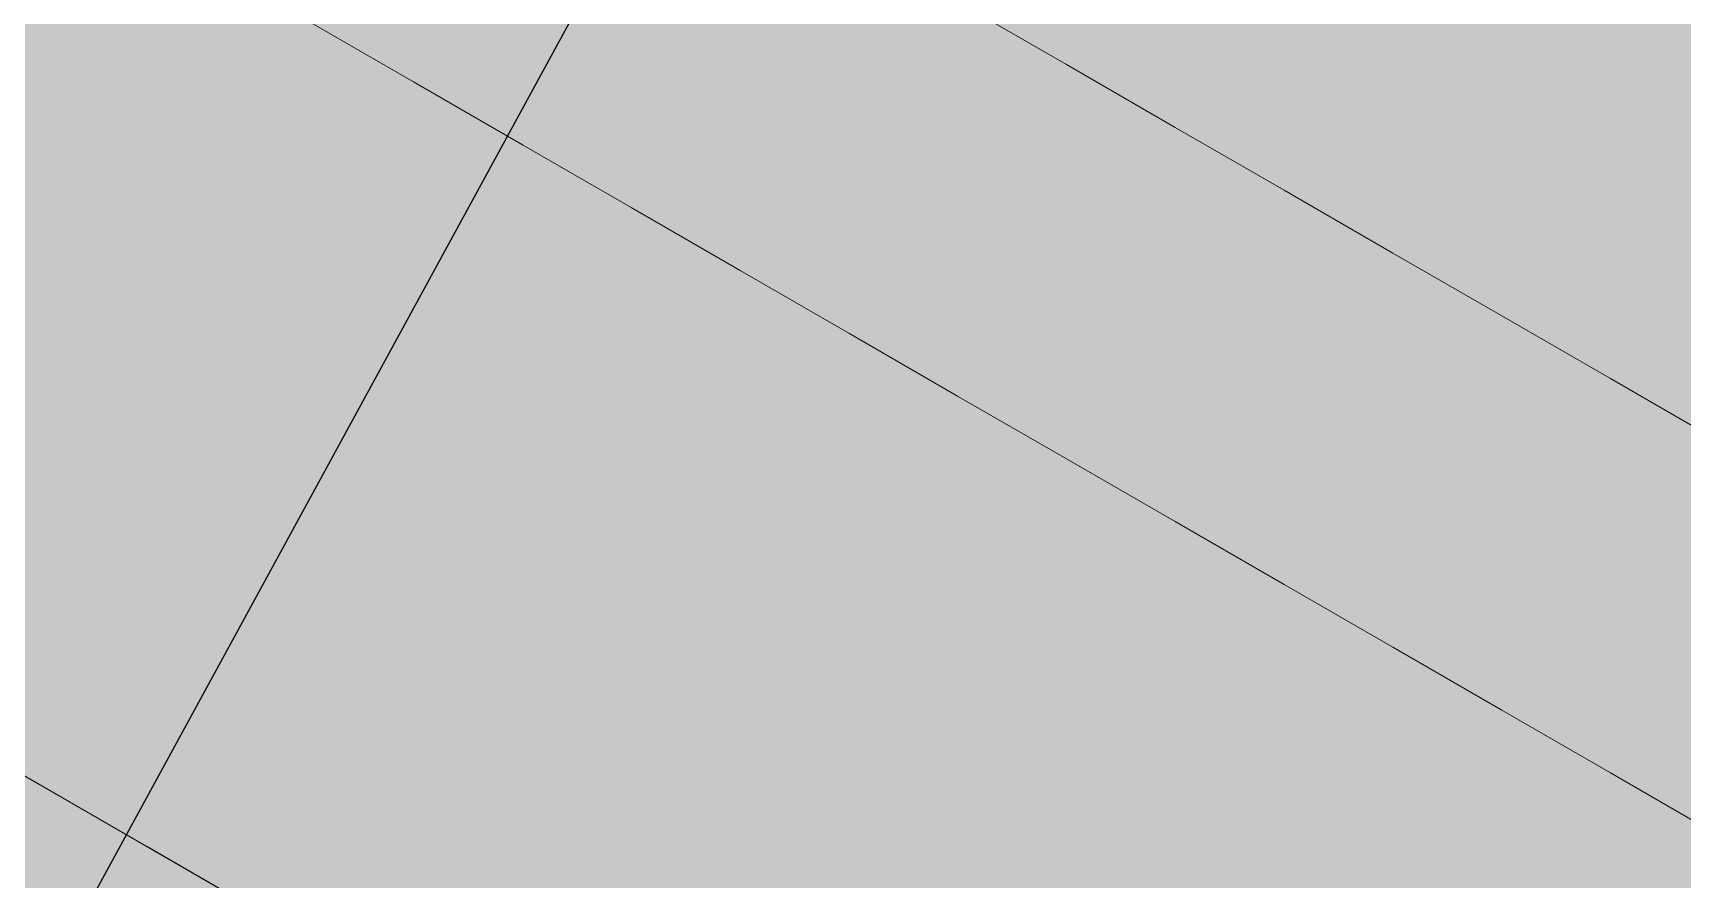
# Model space of a CAD drawing. Header units: metres. Extents: x 349021 to 349543, y 9281040 to 9281959.
# Drawn here: x 349202.7963 to 349202.9874, y 9281042.4735 to 9281042.5714 of the extents above; entities that cross this region are included whole.
import ezdxf

# ---------------------------------------------------------------- set-up
doc = ezdxf.new("R2010")
doc.units = ezdxf.units.M
doc.header["$LTSCALE"] = 0.25
doc.layers.add('ISO-3D', color=7, linetype='CONTINUOUS', lineweight=13)
doc.layers.add('ISO-3D-ARISTAS', color=250, linetype='CONTINUOUS', lineweight=13)
doc.layers.add('LLAMADAS-NUM', color=30, linetype='CONTINUOUS', lineweight=25, true_color=0xc05014)

msp = doc.modelspace()

# ---------------------------------------------------------------- linework, layer by layer
at = {"layer": 'ISO-3D', "true_color": 0x8e8d88}
for points in [[(349202.8782, 9281042.57819), (349202.8908, 9281042.57091), (349202.8782, 9281042.5896), (349202.8908, 9281042.58233)], [(349202.84041, 9281042.57718), (349202.85301, 9281042.56991), (349202.84041, 9281042.58859), (349202.85301, 9281042.58132)], [(349202.8656, 9281042.57405), (349202.8782, 9281042.56677), (349202.8656, 9281042.58546), (349202.8782, 9281042.57819)], [(349202.82781, 9281042.57304), (349202.84041, 9281042.56577), (349202.82781, 9281042.58445), (349202.84041, 9281042.57718)], [(349202.8908, 9281042.57091), (349202.90339, 9281042.56364), (349202.8908, 9281042.58233), (349202.90339, 9281042.57505)], [(349202.85301, 9281042.56991), (349202.8656, 9281042.56263), (349202.85301, 9281042.58132), (349202.8656, 9281042.57405)], [(349202.8782, 9281042.56677), (349202.8908, 9281042.5595), (349202.8782, 9281042.57819), (349202.8908, 9281042.57091)], [(349202.84041, 9281042.56577), (349202.85301, 9281042.55849), (349202.84041, 9281042.57718), (349202.85301, 9281042.56991)], [(349202.8656, 9281042.56263), (349202.8782, 9281042.55536), (349202.8656, 9281042.57405), (349202.8782, 9281042.56677)], [(349202.90339, 9281042.56364), (349202.91599, 9281042.55637), (349202.90339, 9281042.57505), (349202.91599, 9281042.56778)], [(349202.8908, 9281042.5595), (349202.90339, 9281042.55223), (349202.8908, 9281042.57091), (349202.90339, 9281042.56364)], [(349202.85301, 9281042.55849), (349202.8656, 9281042.55122), (349202.85301, 9281042.56991), (349202.8656, 9281042.56263)], [(349202.8782, 9281042.55536), (349202.8908, 9281042.54809), (349202.8782, 9281042.56677), (349202.8908, 9281042.5595)], [(349202.91599, 9281042.55637), (349202.92859, 9281042.54909), (349202.91599, 9281042.56778), (349202.92859, 9281042.56051)], [(349202.8656, 9281042.55122), (349202.8782, 9281042.54395), (349202.8656, 9281042.56263), (349202.8782, 9281042.55536)], [(349202.90339, 9281042.55223), (349202.91599, 9281042.54495), (349202.90339, 9281042.56364), (349202.91599, 9281042.55637)], [(349202.8908, 9281042.54809), (349202.90339, 9281042.54081), (349202.8908, 9281042.5595), (349202.90339, 9281042.55223)], [(349202.92859, 9281042.54909), (349202.94118, 9281042.54182), (349202.92859, 9281042.56051), (349202.94118, 9281042.55323)], [(349202.8782, 9281042.54395), (349202.8908, 9281042.53667), (349202.8782, 9281042.55536), (349202.8908, 9281042.54809)], [(349202.91599, 9281042.54495), (349202.92859, 9281042.53768), (349202.91599, 9281042.55637), (349202.92859, 9281042.54909)], [(349202.94118, 9281042.54182), (349202.95378, 9281042.53455), (349202.94118, 9281042.55323), (349202.95378, 9281042.54596)], [(349202.90339, 9281042.54081), (349202.91599, 9281042.53354), (349202.90339, 9281042.55223), (349202.91599, 9281042.54495)], [(349202.8908, 9281042.53667), (349202.90339, 9281042.5294), (349202.8908, 9281042.54809), (349202.90339, 9281042.54081)], [(349202.92859, 9281042.53768), (349202.94118, 9281042.53041), (349202.92859, 9281042.54909), (349202.94118, 9281042.54182)], [(349202.95378, 9281042.53455), (349202.96638, 9281042.52728), (349202.95378, 9281042.54596), (349202.96638, 9281042.53869)], [(349202.91599, 9281042.53354), (349202.92859, 9281042.52627), (349202.91599, 9281042.54495), (349202.92859, 9281042.53768)], [(349202.94118, 9281042.53041), (349202.95378, 9281042.52314), (349202.94118, 9281042.54182), (349202.95378, 9281042.53455)], [(349202.90339, 9281042.5294), (349202.91599, 9281042.52213), (349202.90339, 9281042.54081), (349202.91599, 9281042.53354)], [(349202.96638, 9281042.52728), (349202.97897, 9281042.52), (349202.96638, 9281042.53869), (349202.97897, 9281042.53142)], [(349202.92859, 9281042.52627), (349202.94118, 9281042.519), (349202.92859, 9281042.53768), (349202.94118, 9281042.53041)], [(349202.95378, 9281042.52314), (349202.96638, 9281042.51586), (349202.95378, 9281042.53455), (349202.96638, 9281042.52728)], [(349202.91599, 9281042.52213), (349202.92859, 9281042.51486), (349202.91599, 9281042.53354), (349202.92859, 9281042.52627)], [(349202.94118, 9281042.519), (349202.95378, 9281042.51172), (349202.94118, 9281042.53041), (349202.95378, 9281042.52314)], [(349202.97897, 9281042.52), (349202.99157, 9281042.51273), (349202.97897, 9281042.53142), (349202.99157, 9281042.52414)], [(349202.92859, 9281042.51486), (349202.94118, 9281042.50758), (349202.92859, 9281042.52627), (349202.94118, 9281042.519)], [(349202.96638, 9281042.51586), (349202.97897, 9281042.50859), (349202.96638, 9281042.52728), (349202.97897, 9281042.52)], [(349202.95378, 9281042.51172), (349202.96638, 9281042.50445), (349202.95378, 9281042.52314), (349202.96638, 9281042.51586)], [(349202.94118, 9281042.50758), (349202.95378, 9281042.50031), (349202.94118, 9281042.519), (349202.95378, 9281042.51172)], [(349202.97897, 9281042.50859), (349202.99157, 9281042.50132), (349202.97897, 9281042.52), (349202.99157, 9281042.51273)], [(349202.96638, 9281042.50445), (349202.97897, 9281042.49718), (349202.96638, 9281042.51586), (349202.97897, 9281042.50859)], [(349202.95378, 9281042.50031), (349202.96638, 9281042.49304), (349202.95378, 9281042.51172), (349202.96638, 9281042.50445)], [(349202.97897, 9281042.49718), (349202.99157, 9281042.48991), (349202.97897, 9281042.50859), (349202.99157, 9281042.50132)], [(349202.96638, 9281042.49304), (349202.97897, 9281042.48577), (349202.96638, 9281042.50445), (349202.97897, 9281042.49718)], [(349202.97897, 9281042.48577), (349202.99157, 9281042.47849), (349202.97897, 9281042.49718), (349202.99157, 9281042.48991)]]:
    msp.add_solid(points, dxfattribs=at)
at = {"layer": 'ISO-3D', "true_color": 0x9e9c96}
for points in [[(349202.79254, 9281042.58378), (349202.80514, 9281042.57651), (349202.78057, 9281042.57687), (349202.79317, 9281042.5696)], [(349202.8171, 9281042.58342), (349202.8297, 9281042.57614), (349202.80514, 9281042.57651), (349202.81773, 9281042.56923)], [(349202.84167, 9281042.58305), (349202.85427, 9281042.57578), (349202.8297, 9281042.57614), (349202.8423, 9281042.56887)], [(349202.86623, 9281042.58269), (349202.87883, 9281042.57542), (349202.85427, 9281042.57578), (349202.86686, 9281042.56851)], [(349202.8908, 9281042.58233), (349202.90339, 9281042.57505), (349202.87883, 9281042.57542), (349202.89143, 9281042.56814)], [(349202.79029, 9281042.58086), (349202.80319, 9281042.57342), (349202.77775, 9281042.57362), (349202.79065, 9281042.56618)], [(349202.81573, 9281042.58066), (349202.82863, 9281042.57321), (349202.80319, 9281042.57342), (349202.81609, 9281042.56597)], [(349202.84018, 9281042.58018), (349202.85278, 9281042.57291), (349202.82781, 9281042.57304), (349202.84041, 9281042.56577)], [(349202.84117, 9281042.58045), (349202.85406, 9281042.573), (349202.82863, 9281042.57321), (349202.84152, 9281042.56576)], [(349202.86515, 9281042.58005), (349202.87775, 9281042.57278), (349202.85278, 9281042.57291), (349202.86538, 9281042.56564)], [(349202.8666, 9281042.58024), (349202.8795, 9281042.5728), (349202.85406, 9281042.573), (349202.86696, 9281042.56556)], [(349202.89012, 9281042.57992), (349202.90272, 9281042.57265), (349202.87775, 9281042.57278), (349202.89035, 9281042.56551)], [(349202.89204, 9281042.58004), (349202.90494, 9281042.57259), (349202.8795, 9281042.5728), (349202.8924, 9281042.56535)], [(349202.91509, 9281042.57979), (349202.92769, 9281042.57252), (349202.90272, 9281042.57265), (349202.91531, 9281042.56538)], [(349202.91748, 9281042.57983), (349202.93038, 9281042.57238), (349202.90494, 9281042.57259), (349202.91784, 9281042.56514)], [(349202.94006, 9281042.57966), (349202.95265, 9281042.57239), (349202.92769, 9281042.57252), (349202.94028, 9281042.56525)], [(349202.94292, 9281042.57962), (349202.95582, 9281042.57218), (349202.93038, 9281042.57238), (349202.94327, 9281042.56494)], [(349202.96503, 9281042.57953), (349202.97762, 9281042.57226), (349202.95265, 9281042.57239), (349202.96525, 9281042.56512)], [(349202.96836, 9281042.57942), (349202.98125, 9281042.57197), (349202.95582, 9281042.57218), (349202.96871, 9281042.56473)], [(349202.98999, 9281042.5794), (349203.00259, 9281042.57213), (349202.97762, 9281042.57226), (349202.99022, 9281042.56499)], [(349202.99379, 9281042.57921), (349203.00669, 9281042.57176), (349202.98125, 9281042.57197), (349202.99415, 9281042.56452)], [(349202.80514, 9281042.57651), (349202.81773, 9281042.56923), (349202.79317, 9281042.5696), (349202.80577, 9281042.56232)], [(349202.8297, 9281042.57614), (349202.8423, 9281042.56887), (349202.81773, 9281042.56923), (349202.83033, 9281042.56196)], [(349202.85427, 9281042.57578), (349202.86686, 9281042.56851), (349202.8423, 9281042.56887), (349202.85489, 9281042.5616)], [(349202.87883, 9281042.57542), (349202.89143, 9281042.56814), (349202.86686, 9281042.56851), (349202.87946, 9281042.56123)], [(349202.90339, 9281042.57505), (349202.91599, 9281042.56778), (349202.89143, 9281042.56814), (349202.90402, 9281042.56087)], [(349202.80319, 9281042.57342), (349202.81609, 9281042.56597), (349202.79065, 9281042.56618), (349202.80355, 9281042.55873)], [(349202.82863, 9281042.57321), (349202.84152, 9281042.56576), (349202.81609, 9281042.56597), (349202.82898, 9281042.55852)], [(349202.85278, 9281042.57291), (349202.86538, 9281042.56564), (349202.84041, 9281042.56577), (349202.85301, 9281042.55849)], [(349202.85406, 9281042.573), (349202.86696, 9281042.56556), (349202.84152, 9281042.56576), (349202.85442, 9281042.55832)], [(349202.87775, 9281042.57278), (349202.89035, 9281042.56551), (349202.86538, 9281042.56564), (349202.87797, 9281042.55836)], [(349202.8795, 9281042.5728), (349202.8924, 9281042.56535), (349202.86696, 9281042.56556), (349202.87986, 9281042.55811)], [(349202.90272, 9281042.57265), (349202.91531, 9281042.56538), (349202.89035, 9281042.56551), (349202.90294, 9281042.55823)], [(349202.90494, 9281042.57259), (349202.91784, 9281042.56514), (349202.8924, 9281042.56535), (349202.9053, 9281042.5579)], [(349202.92769, 9281042.57252), (349202.94028, 9281042.56525), (349202.91531, 9281042.56538), (349202.92791, 9281042.5581)], [(349202.93038, 9281042.57238), (349202.94327, 9281042.56494), (349202.91784, 9281042.56514), (349202.93073, 9281042.5577)], [(349202.95265, 9281042.57239), (349202.96525, 9281042.56512), (349202.94028, 9281042.56525), (349202.95288, 9281042.55797)], [(349202.95582, 9281042.57218), (349202.96871, 9281042.56473), (349202.94327, 9281042.56494), (349202.95617, 9281042.55749)], [(349202.97762, 9281042.57226), (349202.99022, 9281042.56499), (349202.96525, 9281042.56512), (349202.97785, 9281042.55784)], [(349202.98125, 9281042.57197), (349202.99415, 9281042.56452), (349202.96871, 9281042.56473), (349202.98161, 9281042.55728)], [(349202.79317, 9281042.5696), (349202.80577, 9281042.56232), (349202.7812, 9281042.56269), (349202.7938, 9281042.55542)], [(349202.81773, 9281042.56923), (349202.83033, 9281042.56196), (349202.80577, 9281042.56232), (349202.81836, 9281042.55505)], [(349202.8423, 9281042.56887), (349202.85489, 9281042.5616), (349202.83033, 9281042.56196), (349202.84293, 9281042.55469)], [(349202.86686, 9281042.56851), (349202.87946, 9281042.56123), (349202.85489, 9281042.5616), (349202.86749, 9281042.55432)], [(349202.89143, 9281042.56814), (349202.90402, 9281042.56087), (349202.87946, 9281042.56123), (349202.89206, 9281042.55396)], [(349202.91599, 9281042.56778), (349202.92859, 9281042.56051), (349202.90402, 9281042.56087), (349202.91662, 9281042.5536)], [(349202.79065, 9281042.56618), (349202.80355, 9281042.55873), (349202.77811, 9281042.55894), (349202.79101, 9281042.55149)], [(349202.81609, 9281042.56597), (349202.82898, 9281042.55852), (349202.80355, 9281042.55873), (349202.81644, 9281042.55128)], [(349202.84152, 9281042.56576), (349202.85442, 9281042.55832), (349202.82898, 9281042.55852), (349202.84188, 9281042.55108)], [(349202.86538, 9281042.56564), (349202.87797, 9281042.55836), (349202.85301, 9281042.55849), (349202.8656, 9281042.55122)], [(349202.86696, 9281042.56556), (349202.87986, 9281042.55811), (349202.85442, 9281042.55832), (349202.86732, 9281042.55087)], [(349202.89035, 9281042.56551), (349202.90294, 9281042.55823), (349202.87797, 9281042.55836), (349202.89057, 9281042.55109)], [(349202.8924, 9281042.56535), (349202.9053, 9281042.5579), (349202.87986, 9281042.55811), (349202.89276, 9281042.55066)], [(349202.91531, 9281042.56538), (349202.92791, 9281042.5581), (349202.90294, 9281042.55823), (349202.91554, 9281042.55096)], [(349202.91784, 9281042.56514), (349202.93073, 9281042.5577), (349202.9053, 9281042.5579), (349202.91819, 9281042.55046)], [(349202.94028, 9281042.56525), (349202.95288, 9281042.55797), (349202.92791, 9281042.5581), (349202.94051, 9281042.55083)], [(349202.94327, 9281042.56494), (349202.95617, 9281042.55749), (349202.93073, 9281042.5577), (349202.94363, 9281042.55025)], [(349202.96525, 9281042.56512), (349202.97785, 9281042.55784), (349202.95288, 9281042.55797), (349202.96548, 9281042.5507)], [(349202.96871, 9281042.56473), (349202.98161, 9281042.55728), (349202.95617, 9281042.55749), (349202.96907, 9281042.55004)], [(349202.99022, 9281042.56499), (349203.00282, 9281042.55771), (349202.97785, 9281042.55784), (349202.99044, 9281042.55057)], [(349202.99415, 9281042.56452), (349203.00705, 9281042.55708), (349202.98161, 9281042.55728), (349202.99451, 9281042.54984)], [(349202.80577, 9281042.56232), (349202.81836, 9281042.55505), (349202.7938, 9281042.55542), (349202.8064, 9281042.54814)], [(349202.83033, 9281042.56196), (349202.84293, 9281042.55469), (349202.81836, 9281042.55505), (349202.83096, 9281042.54778)], [(349202.85489, 9281042.5616), (349202.86749, 9281042.55432), (349202.84293, 9281042.55469), (349202.85552, 9281042.54742)], [(349202.87946, 9281042.56123), (349202.89206, 9281042.55396), (349202.86749, 9281042.55432), (349202.88009, 9281042.54705)], [(349202.90402, 9281042.56087), (349202.91662, 9281042.5536), (349202.89206, 9281042.55396), (349202.90465, 9281042.54669)], [(349202.80355, 9281042.55873), (349202.81644, 9281042.55128), (349202.79101, 9281042.55149), (349202.8039, 9281042.54404)], [(349202.92859, 9281042.56051), (349202.94118, 9281042.55323), (349202.91662, 9281042.5536), (349202.92922, 9281042.54633)], [(349202.82898, 9281042.55852), (349202.84188, 9281042.55108), (349202.81644, 9281042.55128), (349202.82934, 9281042.54384)], [(349202.85442, 9281042.55832), (349202.86732, 9281042.55087), (349202.84188, 9281042.55108), (349202.85478, 9281042.54363)], [(349202.87797, 9281042.55836), (349202.89057, 9281042.55109), (349202.8656, 9281042.55122), (349202.8782, 9281042.54395)], [(349202.87986, 9281042.55811), (349202.89276, 9281042.55066), (349202.86732, 9281042.55087), (349202.88022, 9281042.54342)], [(349202.90294, 9281042.55823), (349202.91554, 9281042.55096), (349202.89057, 9281042.55109), (349202.90317, 9281042.54382)], [(349202.9053, 9281042.5579), (349202.91819, 9281042.55046), (349202.89276, 9281042.55066), (349202.90565, 9281042.54322)], [(349202.92791, 9281042.5581), (349202.94051, 9281042.55083), (349202.91554, 9281042.55096), (349202.92814, 9281042.54369)], [(349202.93073, 9281042.5577), (349202.94363, 9281042.55025), (349202.91819, 9281042.55046), (349202.93109, 9281042.54301)], [(349202.95288, 9281042.55797), (349202.96548, 9281042.5507), (349202.94051, 9281042.55083), (349202.9531, 9281042.54356)], [(349202.95617, 9281042.55749), (349202.96907, 9281042.55004), (349202.94363, 9281042.55025), (349202.95653, 9281042.5428)], [(349202.97785, 9281042.55784), (349202.99044, 9281042.55057), (349202.96548, 9281042.5507), (349202.97807, 9281042.54343)], [(349202.98161, 9281042.55728), (349202.99451, 9281042.54984), (349202.96907, 9281042.55004), (349202.98197, 9281042.5426)], [(349202.7938, 9281042.55542), (349202.8064, 9281042.54814), (349202.78183, 9281042.54851), (349202.79443, 9281042.54123)], [(349202.81836, 9281042.55505), (349202.83096, 9281042.54778), (349202.8064, 9281042.54814), (349202.81899, 9281042.54087)], [(349202.84293, 9281042.55469), (349202.85552, 9281042.54742), (349202.83096, 9281042.54778), (349202.84356, 9281042.54051)], [(349202.86749, 9281042.55432), (349202.88009, 9281042.54705), (349202.85552, 9281042.54742), (349202.86812, 9281042.54014)], [(349202.89206, 9281042.55396), (349202.90465, 9281042.54669), (349202.88009, 9281042.54705), (349202.89269, 9281042.53978)], [(349202.91662, 9281042.5536), (349202.92922, 9281042.54633), (349202.90465, 9281042.54669), (349202.91725, 9281042.53942)], [(349202.94118, 9281042.55323), (349202.95378, 9281042.54596), (349202.92922, 9281042.54633), (349202.94181, 9281042.53905)], [(349202.79101, 9281042.55149), (349202.8039, 9281042.54404), (349202.77847, 9281042.54425), (349202.79136, 9281042.5368)], [(349202.81644, 9281042.55128), (349202.82934, 9281042.54384), (349202.8039, 9281042.54404), (349202.8168, 9281042.5366)], [(349202.84188, 9281042.55108), (349202.85478, 9281042.54363), (349202.82934, 9281042.54384), (349202.84224, 9281042.53639)], [(349202.89057, 9281042.55109), (349202.90317, 9281042.54382), (349202.8782, 9281042.54395), (349202.8908, 9281042.53667)], [(349202.86732, 9281042.55087), (349202.88022, 9281042.54342), (349202.85478, 9281042.54363), (349202.86768, 9281042.53618)], [(349202.89276, 9281042.55066), (349202.90565, 9281042.54322), (349202.88022, 9281042.54342), (349202.89311, 9281042.53598)], [(349202.91554, 9281042.55096), (349202.92814, 9281042.54369), (349202.90317, 9281042.54382), (349202.91576, 9281042.53655)], [(349202.91819, 9281042.55046), (349202.93109, 9281042.54301), (349202.90565, 9281042.54322), (349202.91855, 9281042.53577)], [(349202.94051, 9281042.55083), (349202.9531, 9281042.54356), (349202.92814, 9281042.54369), (349202.94073, 9281042.53642)], [(349202.94363, 9281042.55025), (349202.95653, 9281042.5428), (349202.93109, 9281042.54301), (349202.94399, 9281042.53556)], [(349202.96548, 9281042.5507), (349202.97807, 9281042.54343), (349202.9531, 9281042.54356), (349202.9657, 9281042.53629)], [(349202.96907, 9281042.55004), (349202.98197, 9281042.5426), (349202.95653, 9281042.5428), (349202.96943, 9281042.53536)], [(349202.99044, 9281042.55057), (349203.00304, 9281042.5433), (349202.97807, 9281042.54343), (349202.99067, 9281042.53616)], [(349202.99451, 9281042.54984), (349203.00741, 9281042.54239), (349202.98197, 9281042.5426), (349202.99487, 9281042.53515)], [(349202.8064, 9281042.54814), (349202.81899, 9281042.54087), (349202.79443, 9281042.54123), (349202.80703, 9281042.53396)], [(349202.83096, 9281042.54778), (349202.84356, 9281042.54051), (349202.81899, 9281042.54087), (349202.83159, 9281042.5336)], [(349202.85552, 9281042.54742), (349202.86812, 9281042.54014), (349202.84356, 9281042.54051), (349202.85615, 9281042.53323)], [(349202.88009, 9281042.54705), (349202.89269, 9281042.53978), (349202.86812, 9281042.54014), (349202.88072, 9281042.53287)], [(349202.90465, 9281042.54669), (349202.91725, 9281042.53942), (349202.89269, 9281042.53978), (349202.90528, 9281042.53251)], [(349202.92922, 9281042.54633), (349202.94181, 9281042.53905), (349202.91725, 9281042.53942), (349202.92985, 9281042.53214)], [(349202.95378, 9281042.54596), (349202.96638, 9281042.53869), (349202.94181, 9281042.53905), (349202.95441, 9281042.53178)], [(349202.8039, 9281042.54404), (349202.8168, 9281042.5366), (349202.79136, 9281042.5368), (349202.80426, 9281042.52936)], [(349202.82934, 9281042.54384), (349202.84224, 9281042.53639), (349202.8168, 9281042.5366), (349202.8297, 9281042.52915)], [(349202.85478, 9281042.54363), (349202.86768, 9281042.53618), (349202.84224, 9281042.53639), (349202.85514, 9281042.52894)], [(349202.88022, 9281042.54342), (349202.89311, 9281042.53598), (349202.86768, 9281042.53618), (349202.88057, 9281042.52874)], [(349202.90317, 9281042.54382), (349202.91576, 9281042.53655), (349202.8908, 9281042.53667), (349202.90339, 9281042.5294)], [(349202.92814, 9281042.54369), (349202.94073, 9281042.53642), (349202.91576, 9281042.53655), (349202.92836, 9281042.52927)], [(349202.9531, 9281042.54356), (349202.9657, 9281042.53629), (349202.94073, 9281042.53642), (349202.95333, 9281042.52914)], [(349202.97807, 9281042.54343), (349202.99067, 9281042.53616), (349202.9657, 9281042.53629), (349202.9783, 9281042.52901)], [(349202.90565, 9281042.54322), (349202.91855, 9281042.53577), (349202.89311, 9281042.53598), (349202.90601, 9281042.52853)], [(349202.93109, 9281042.54301), (349202.94399, 9281042.53556), (349202.91855, 9281042.53577), (349202.93145, 9281042.52832)], [(349202.95653, 9281042.5428), (349202.96943, 9281042.53536), (349202.94399, 9281042.53556), (349202.95689, 9281042.52812)], [(349202.98197, 9281042.5426), (349202.99487, 9281042.53515), (349202.96943, 9281042.53536), (349202.98233, 9281042.52791)], [(349202.79443, 9281042.54123), (349202.80703, 9281042.53396), (349202.78246, 9281042.53432), (349202.79506, 9281042.52705)], [(349202.81899, 9281042.54087), (349202.83159, 9281042.5336), (349202.80703, 9281042.53396), (349202.81962, 9281042.52669)], [(349202.84356, 9281042.54051), (349202.85615, 9281042.53323), (349202.83159, 9281042.5336), (349202.84419, 9281042.52632)], [(349202.86812, 9281042.54014), (349202.88072, 9281042.53287), (349202.85615, 9281042.53323), (349202.86875, 9281042.52596)], [(349202.89269, 9281042.53978), (349202.90528, 9281042.53251), (349202.88072, 9281042.53287), (349202.89331, 9281042.5256)], [(349202.91725, 9281042.53942), (349202.92985, 9281042.53214), (349202.90528, 9281042.53251), (349202.91788, 9281042.52523)], [(349202.94181, 9281042.53905), (349202.95441, 9281042.53178), (349202.92985, 9281042.53214), (349202.94244, 9281042.52487)], [(349202.96638, 9281042.53869), (349202.97897, 9281042.53142), (349202.95441, 9281042.53178), (349202.96701, 9281042.52451)], [(349202.79136, 9281042.5368), (349202.80426, 9281042.52936), (349202.77882, 9281042.52956), (349202.79172, 9281042.52212)], [(349202.8168, 9281042.5366), (349202.8297, 9281042.52915), (349202.80426, 9281042.52936), (349202.81716, 9281042.52191)], [(349202.84224, 9281042.53639), (349202.85514, 9281042.52894), (349202.8297, 9281042.52915), (349202.8426, 9281042.5217)], [(349202.86768, 9281042.53618), (349202.88057, 9281042.52874), (349202.85514, 9281042.52894), (349202.86803, 9281042.5215)], [(349202.89311, 9281042.53598), (349202.90601, 9281042.52853), (349202.88057, 9281042.52874), (349202.89347, 9281042.52129)], [(349202.91576, 9281042.53655), (349202.92836, 9281042.52927), (349202.90339, 9281042.5294), (349202.91599, 9281042.52213)], [(349202.94073, 9281042.53642), (349202.95333, 9281042.52914), (349202.92836, 9281042.52927), (349202.94096, 9281042.522)], [(349202.9657, 9281042.53629), (349202.9783, 9281042.52901), (349202.95333, 9281042.52914), (349202.96593, 9281042.52187)], [(349202.99067, 9281042.53616), (349203.00327, 9281042.52888), (349202.9783, 9281042.52901), (349202.99089, 9281042.52174)], [(349202.80703, 9281042.53396), (349202.81962, 9281042.52669), (349202.79506, 9281042.52705), (349202.80766, 9281042.51978)], [(349202.91855, 9281042.53577), (349202.93145, 9281042.52832), (349202.90601, 9281042.52853), (349202.91891, 9281042.52108)], [(349202.94399, 9281042.53556), (349202.95689, 9281042.52812), (349202.93145, 9281042.52832), (349202.94435, 9281042.52088)], [(349202.96943, 9281042.53536), (349202.98233, 9281042.52791), (349202.95689, 9281042.52812), (349202.96979, 9281042.52067)], [(349202.99487, 9281042.53515), (349203.00776, 9281042.5277), (349202.98233, 9281042.52791), (349202.99522, 9281042.52046)], [(349202.83159, 9281042.5336), (349202.84419, 9281042.52632), (349202.81962, 9281042.52669), (349202.83222, 9281042.51942)], [(349202.85615, 9281042.53323), (349202.86875, 9281042.52596), (349202.84419, 9281042.52632), (349202.85678, 9281042.51905)], [(349202.88072, 9281042.53287), (349202.89331, 9281042.5256), (349202.86875, 9281042.52596), (349202.88135, 9281042.51869)], [(349202.90528, 9281042.53251), (349202.91788, 9281042.52523), (349202.89331, 9281042.5256), (349202.90591, 9281042.51832)], [(349202.92985, 9281042.53214), (349202.94244, 9281042.52487), (349202.91788, 9281042.52523), (349202.93048, 9281042.51796)], [(349202.95441, 9281042.53178), (349202.96701, 9281042.52451), (349202.94244, 9281042.52487), (349202.95504, 9281042.5176)], [(349202.97897, 9281042.53142), (349202.99157, 9281042.52414), (349202.96701, 9281042.52451), (349202.9796, 9281042.51723)], [(349202.80426, 9281042.52936), (349202.81716, 9281042.52191), (349202.79172, 9281042.52212), (349202.80462, 9281042.51467)], [(349202.8297, 9281042.52915), (349202.8426, 9281042.5217), (349202.81716, 9281042.52191), (349202.83006, 9281042.51446)], [(349202.85514, 9281042.52894), (349202.86803, 9281042.5215), (349202.8426, 9281042.5217), (349202.85549, 9281042.51426)], [(349202.88057, 9281042.52874), (349202.89347, 9281042.52129), (349202.86803, 9281042.5215), (349202.88093, 9281042.51405)], [(349202.90601, 9281042.52853), (349202.91891, 9281042.52108), (349202.89347, 9281042.52129), (349202.90637, 9281042.51384)], [(349202.92836, 9281042.52927), (349202.94096, 9281042.522), (349202.91599, 9281042.52213), (349202.92859, 9281042.51486)], [(349202.93145, 9281042.52832), (349202.94435, 9281042.52088), (349202.91891, 9281042.52108), (349202.93181, 9281042.51364)], [(349202.95333, 9281042.52914), (349202.96593, 9281042.52187), (349202.94096, 9281042.522), (349202.95355, 9281042.51473)], [(349202.9783, 9281042.52901), (349202.99089, 9281042.52174), (349202.96593, 9281042.52187), (349202.97852, 9281042.5146)], [(349202.79506, 9281042.52705), (349202.80766, 9281042.51978), (349202.78309, 9281042.52014), (349202.79569, 9281042.51287)], [(349202.81962, 9281042.52669), (349202.83222, 9281042.51942), (349202.80766, 9281042.51978), (349202.82025, 9281042.51251)], [(349202.84419, 9281042.52632), (349202.85678, 9281042.51905), (349202.83222, 9281042.51942), (349202.84482, 9281042.51214)], [(349202.95689, 9281042.52812), (349202.96979, 9281042.52067), (349202.94435, 9281042.52088), (349202.95725, 9281042.51343)], [(349202.98233, 9281042.52791), (349202.99522, 9281042.52046), (349202.96979, 9281042.52067), (349202.98268, 9281042.51322)], [(349202.86875, 9281042.52596), (349202.88135, 9281042.51869), (349202.85678, 9281042.51905), (349202.86938, 9281042.51178)], [(349202.89331, 9281042.5256), (349202.90591, 9281042.51832), (349202.88135, 9281042.51869), (349202.89394, 9281042.51142)], [(349202.91788, 9281042.52523), (349202.93048, 9281042.51796), (349202.90591, 9281042.51832), (349202.91851, 9281042.51105)], [(349202.94244, 9281042.52487), (349202.95504, 9281042.5176), (349202.93048, 9281042.51796), (349202.94307, 9281042.51069)], [(349202.96701, 9281042.52451), (349202.9796, 9281042.51723), (349202.95504, 9281042.5176), (349202.96764, 9281042.51032)], [(349202.99157, 9281042.52414), (349203.00417, 9281042.51687), (349202.9796, 9281042.51723), (349202.9922, 9281042.50996)], [(349202.79172, 9281042.52212), (349202.80462, 9281042.51467), (349202.77918, 9281042.51488), (349202.79208, 9281042.50743)], [(349202.81716, 9281042.52191), (349202.83006, 9281042.51446), (349202.80462, 9281042.51467), (349202.81752, 9281042.50722)], [(349202.8426, 9281042.5217), (349202.85549, 9281042.51426), (349202.83006, 9281042.51446), (349202.84295, 9281042.50702)], [(349202.86803, 9281042.5215), (349202.88093, 9281042.51405), (349202.85549, 9281042.51426), (349202.86839, 9281042.50681)], [(349202.89347, 9281042.52129), (349202.90637, 9281042.51384), (349202.88093, 9281042.51405), (349202.89383, 9281042.5066)], [(349202.91891, 9281042.52108), (349202.93181, 9281042.51364), (349202.90637, 9281042.51384), (349202.91927, 9281042.5064)], [(349202.94096, 9281042.522), (349202.95355, 9281042.51473), (349202.92859, 9281042.51486), (349202.94118, 9281042.50758)], [(349202.94435, 9281042.52088), (349202.95725, 9281042.51343), (349202.93181, 9281042.51364), (349202.94471, 9281042.50619)], [(349202.96593, 9281042.52187), (349202.97852, 9281042.5146), (349202.95355, 9281042.51473), (349202.96615, 9281042.50745)], [(349202.96979, 9281042.52067), (349202.98268, 9281042.51322), (349202.95725, 9281042.51343), (349202.97014, 9281042.50598)], [(349202.99089, 9281042.52174), (349203.00349, 9281042.51447), (349202.97852, 9281042.5146), (349202.99112, 9281042.50732)], [(349202.80766, 9281042.51978), (349202.82025, 9281042.51251), (349202.79569, 9281042.51287), (349202.80829, 9281042.5056)], [(349202.83222, 9281042.51942), (349202.84482, 9281042.51214), (349202.82025, 9281042.51251), (349202.83285, 9281042.50523)], [(349202.85678, 9281042.51905), (349202.86938, 9281042.51178), (349202.84482, 9281042.51214), (349202.85741, 9281042.50487)], [(349202.88135, 9281042.51869), (349202.89394, 9281042.51142), (349202.86938, 9281042.51178), (349202.88198, 9281042.50451)], [(349202.99522, 9281042.52046), (349203.00812, 9281042.51302), (349202.98268, 9281042.51322), (349202.99558, 9281042.50578)], [(349202.90591, 9281042.51832), (349202.91851, 9281042.51105), (349202.89394, 9281042.51142), (349202.90654, 9281042.50414)], [(349202.93048, 9281042.51796), (349202.94307, 9281042.51069), (349202.91851, 9281042.51105), (349202.93111, 9281042.50378)], [(349202.95504, 9281042.5176), (349202.96764, 9281042.51032), (349202.94307, 9281042.51069), (349202.95567, 9281042.50342)], [(349202.9796, 9281042.51723), (349202.9922, 9281042.50996), (349202.96764, 9281042.51032), (349202.98023, 9281042.50305)], [(349202.79569, 9281042.51287), (349202.80829, 9281042.5056), (349202.78372, 9281042.50596), (349202.79632, 9281042.49869)], [(349202.80462, 9281042.51467), (349202.81752, 9281042.50722), (349202.79208, 9281042.50743), (349202.80498, 9281042.49998)], [(349202.83006, 9281042.51446), (349202.84295, 9281042.50702), (349202.81752, 9281042.50722), (349202.83041, 9281042.49978)], [(349202.85549, 9281042.51426), (349202.86839, 9281042.50681), (349202.84295, 9281042.50702), (349202.85585, 9281042.49957)], [(349202.88093, 9281042.51405), (349202.89383, 9281042.5066), (349202.86839, 9281042.50681), (349202.88129, 9281042.49936)], [(349202.90637, 9281042.51384), (349202.91927, 9281042.5064), (349202.89383, 9281042.5066), (349202.90673, 9281042.49916)], [(349202.93181, 9281042.51364), (349202.94471, 9281042.50619), (349202.91927, 9281042.5064), (349202.93217, 9281042.49895)], [(349202.95355, 9281042.51473), (349202.96615, 9281042.50745), (349202.94118, 9281042.50758), (349202.95378, 9281042.50031)], [(349202.95725, 9281042.51343), (349202.97014, 9281042.50598), (349202.94471, 9281042.50619), (349202.9576, 9281042.49874)], [(349202.97852, 9281042.5146), (349202.99112, 9281042.50732), (349202.96615, 9281042.50745), (349202.97875, 9281042.50018)], [(349202.98268, 9281042.51322), (349202.99558, 9281042.50578), (349202.97014, 9281042.50598), (349202.98304, 9281042.49854)], [(349202.82025, 9281042.51251), (349202.83285, 9281042.50523), (349202.80829, 9281042.5056), (349202.82088, 9281042.49832)], [(349202.84482, 9281042.51214), (349202.85741, 9281042.50487), (349202.83285, 9281042.50523), (349202.84545, 9281042.49796)], [(349202.86938, 9281042.51178), (349202.88198, 9281042.50451), (349202.85741, 9281042.50487), (349202.87001, 9281042.4976)], [(349202.89394, 9281042.51142), (349202.90654, 9281042.50414), (349202.88198, 9281042.50451), (349202.89457, 9281042.49723)], [(349202.91851, 9281042.51105), (349202.93111, 9281042.50378), (349202.90654, 9281042.50414), (349202.91914, 9281042.49687)], [(349202.94307, 9281042.51069), (349202.95567, 9281042.50342), (349202.93111, 9281042.50378), (349202.9437, 9281042.49651)], [(349202.96764, 9281042.51032), (349202.98023, 9281042.50305), (349202.95567, 9281042.50342), (349202.96827, 9281042.49614)], [(349202.9922, 9281042.50996), (349203.0048, 9281042.50269), (349202.98023, 9281042.50305), (349202.99283, 9281042.49578)], [(349202.79208, 9281042.50743), (349202.80498, 9281042.49998), (349202.77954, 9281042.50019), (349202.79244, 9281042.49274)], [(349202.81752, 9281042.50722), (349202.83041, 9281042.49978), (349202.80498, 9281042.49998), (349202.81787, 9281042.49254)], [(349202.96615, 9281042.50745), (349202.97875, 9281042.50018), (349202.95378, 9281042.50031), (349202.96638, 9281042.49304)], [(349202.99112, 9281042.50732), (349203.00372, 9281042.50005), (349202.97875, 9281042.50018), (349202.99134, 9281042.49291)], [(349202.80829, 9281042.5056), (349202.82088, 9281042.49832), (349202.79632, 9281042.49869), (349202.80892, 9281042.49142)], [(349202.83285, 9281042.50523), (349202.84545, 9281042.49796), (349202.82088, 9281042.49832), (349202.83348, 9281042.49105)], [(349202.84295, 9281042.50702), (349202.85585, 9281042.49957), (349202.83041, 9281042.49978), (349202.84331, 9281042.49233)], [(349202.86839, 9281042.50681), (349202.88129, 9281042.49936), (349202.85585, 9281042.49957), (349202.86875, 9281042.49212)], [(349202.89383, 9281042.5066), (349202.90673, 9281042.49916), (349202.88129, 9281042.49936), (349202.89419, 9281042.49192)], [(349202.91927, 9281042.5064), (349202.93217, 9281042.49895), (349202.90673, 9281042.49916), (349202.91963, 9281042.49171)], [(349202.94471, 9281042.50619), (349202.9576, 9281042.49874), (349202.93217, 9281042.49895), (349202.94506, 9281042.4915)], [(349202.97014, 9281042.50598), (349202.98304, 9281042.49854), (349202.9576, 9281042.49874), (349202.9705, 9281042.4913)], [(349202.99558, 9281042.50578), (349203.00848, 9281042.49833), (349202.98304, 9281042.49854), (349202.99594, 9281042.49109)], [(349202.85741, 9281042.50487), (349202.87001, 9281042.4976), (349202.84545, 9281042.49796), (349202.85804, 9281042.49069)], [(349202.88198, 9281042.50451), (349202.89457, 9281042.49723), (349202.87001, 9281042.4976), (349202.88261, 9281042.49033)], [(349202.90654, 9281042.50414), (349202.91914, 9281042.49687), (349202.89457, 9281042.49723), (349202.90717, 9281042.48996)], [(349202.93111, 9281042.50378), (349202.9437, 9281042.49651), (349202.91914, 9281042.49687), (349202.93173, 9281042.4896)], [(349202.95567, 9281042.50342), (349202.96827, 9281042.49614), (349202.9437, 9281042.49651), (349202.9563, 9281042.48923)], [(349202.98023, 9281042.50305), (349202.99283, 9281042.49578), (349202.96827, 9281042.49614), (349202.98086, 9281042.48887)], [(349202.80498, 9281042.49998), (349202.81787, 9281042.49254), (349202.79244, 9281042.49274), (349202.80533, 9281042.4853)], [(349202.83041, 9281042.49978), (349202.84331, 9281042.49233), (349202.81787, 9281042.49254), (349202.83077, 9281042.48509)], [(349202.85585, 9281042.49957), (349202.86875, 9281042.49212), (349202.84331, 9281042.49233), (349202.85621, 9281042.48488)], [(349202.97875, 9281042.50018), (349202.99134, 9281042.49291), (349202.96638, 9281042.49304), (349202.97897, 9281042.48577)], [(349202.79632, 9281042.49869), (349202.80892, 9281042.49142), (349202.78435, 9281042.49178), (349202.79695, 9281042.48451)], [(349202.82088, 9281042.49832), (349202.83348, 9281042.49105), (349202.80892, 9281042.49142), (349202.82151, 9281042.48414)], [(349202.84545, 9281042.49796), (349202.85804, 9281042.49069), (349202.83348, 9281042.49105), (349202.84608, 9281042.48378)], [(349202.87001, 9281042.4976), (349202.88261, 9281042.49033), (349202.85804, 9281042.49069), (349202.87064, 9281042.48342)], [(349202.88129, 9281042.49936), (349202.89419, 9281042.49192), (349202.86875, 9281042.49212), (349202.88165, 9281042.48468)], [(349202.90673, 9281042.49916), (349202.91963, 9281042.49171), (349202.89419, 9281042.49192), (349202.90709, 9281042.48447)], [(349202.93217, 9281042.49895), (349202.94506, 9281042.4915), (349202.91963, 9281042.49171), (349202.93252, 9281042.48426)], [(349202.9576, 9281042.49874), (349202.9705, 9281042.4913), (349202.94506, 9281042.4915), (349202.95796, 9281042.48406)], [(349202.98304, 9281042.49854), (349202.99594, 9281042.49109), (349202.9705, 9281042.4913), (349202.9834, 9281042.48385)], [(349202.89457, 9281042.49723), (349202.90717, 9281042.48996), (349202.88261, 9281042.49033), (349202.8952, 9281042.48305)], [(349202.91914, 9281042.49687), (349202.93173, 9281042.4896), (349202.90717, 9281042.48996), (349202.91977, 9281042.48269)], [(349202.9437, 9281042.49651), (349202.9563, 9281042.48923), (349202.93173, 9281042.4896), (349202.94433, 9281042.48232)], [(349202.96827, 9281042.49614), (349202.98086, 9281042.48887), (349202.9563, 9281042.48923), (349202.9689, 9281042.48196)], [(349202.99283, 9281042.49578), (349203.00543, 9281042.48851), (349202.98086, 9281042.48887), (349202.99346, 9281042.4816)], [(349202.79244, 9281042.49274), (349202.80533, 9281042.4853), (349202.7799, 9281042.4855), (349202.79279, 9281042.47806)], [(349202.81787, 9281042.49254), (349202.83077, 9281042.48509), (349202.80533, 9281042.4853), (349202.81823, 9281042.47785)], [(349202.84331, 9281042.49233), (349202.85621, 9281042.48488), (349202.83077, 9281042.48509), (349202.84367, 9281042.47764)], [(349202.86875, 9281042.49212), (349202.88165, 9281042.48468), (349202.85621, 9281042.48488), (349202.86911, 9281042.47744)], [(349202.89419, 9281042.49192), (349202.90709, 9281042.48447), (349202.88165, 9281042.48468), (349202.89455, 9281042.47723)], [(349202.99134, 9281042.49291), (349203.00394, 9281042.48564), (349202.97897, 9281042.48577), (349202.99157, 9281042.47849)], [(349202.80892, 9281042.49142), (349202.82151, 9281042.48414), (349202.79695, 9281042.48451), (349202.80955, 9281042.47723)], [(349202.83348, 9281042.49105), (349202.84608, 9281042.48378), (349202.82151, 9281042.48414), (349202.83411, 9281042.47687)], [(349202.85804, 9281042.49069), (349202.87064, 9281042.48342), (349202.84608, 9281042.48378), (349202.85867, 9281042.47651)], [(349202.88261, 9281042.49033), (349202.8952, 9281042.48305), (349202.87064, 9281042.48342), (349202.88324, 9281042.47614)], [(349202.90717, 9281042.48996), (349202.91977, 9281042.48269), (349202.8952, 9281042.48305), (349202.9078, 9281042.47578)], [(349202.91963, 9281042.49171), (349202.93252, 9281042.48426), (349202.90709, 9281042.48447), (349202.91998, 9281042.47702)], [(349202.94506, 9281042.4915), (349202.95796, 9281042.48406), (349202.93252, 9281042.48426), (349202.94542, 9281042.47682)], [(349202.9705, 9281042.4913), (349202.9834, 9281042.48385), (349202.95796, 9281042.48406), (349202.97086, 9281042.47661)], [(349202.99594, 9281042.49109), (349203.00884, 9281042.48364), (349202.9834, 9281042.48385), (349202.9963, 9281042.4764)], [(349202.93173, 9281042.4896), (349202.94433, 9281042.48232), (349202.91977, 9281042.48269), (349202.93236, 9281042.47542)], [(349202.9563, 9281042.48923), (349202.9689, 9281042.48196), (349202.94433, 9281042.48232), (349202.95693, 9281042.47505)], [(349202.98086, 9281042.48887), (349202.99346, 9281042.4816), (349202.9689, 9281042.48196), (349202.98149, 9281042.47469)], [(349202.80533, 9281042.4853), (349202.81823, 9281042.47785), (349202.79279, 9281042.47806), (349202.80569, 9281042.47061)], [(349202.83077, 9281042.48509), (349202.84367, 9281042.47764), (349202.81823, 9281042.47785), (349202.83113, 9281042.4704)], [(349202.85621, 9281042.48488), (349202.86911, 9281042.47744), (349202.84367, 9281042.47764), (349202.85657, 9281042.4702)], [(349202.88165, 9281042.48468), (349202.89455, 9281042.47723), (349202.86911, 9281042.47744), (349202.88201, 9281042.46999)], [(349202.90709, 9281042.48447), (349202.91998, 9281042.47702), (349202.89455, 9281042.47723), (349202.90744, 9281042.46978)], [(349202.93252, 9281042.48426), (349202.94542, 9281042.47682), (349202.91998, 9281042.47702), (349202.93288, 9281042.46958)], [(349202.82151, 9281042.48414), (349202.83411, 9281042.47687), (349202.80955, 9281042.47723), (349202.82214, 9281042.46996)], [(349202.84608, 9281042.48378), (349202.85867, 9281042.47651), (349202.83411, 9281042.47687), (349202.84671, 9281042.4696)], [(349202.87064, 9281042.48342), (349202.88324, 9281042.47614), (349202.85867, 9281042.47651), (349202.87127, 9281042.46923)], [(349202.8952, 9281042.48305), (349202.9078, 9281042.47578), (349202.88324, 9281042.47614), (349202.89583, 9281042.46887)], [(349202.91977, 9281042.48269), (349202.93236, 9281042.47542), (349202.9078, 9281042.47578), (349202.9204, 9281042.46851)], [(349202.94433, 9281042.48232), (349202.95693, 9281042.47505), (349202.93236, 9281042.47542), (349202.94496, 9281042.46814)], [(349202.95796, 9281042.48406), (349202.97086, 9281042.47661), (349202.94542, 9281042.47682), (349202.95832, 9281042.46937)], [(349202.9834, 9281042.48385), (349202.9963, 9281042.4764), (349202.97086, 9281042.47661), (349202.98376, 9281042.46916)], [(349202.9689, 9281042.48196), (349202.98149, 9281042.47469), (349202.95693, 9281042.47505), (349202.96953, 9281042.46778)], [(349202.99346, 9281042.4816), (349203.00627, 9281042.4742), (349202.98149, 9281042.47469), (349202.9943, 9281042.46729)], [(349202.79279, 9281042.47806), (349202.80569, 9281042.47061), (349202.78025, 9281042.47082), (349202.79315, 9281042.46337)], [(349202.81823, 9281042.47785), (349202.83113, 9281042.4704), (349202.80569, 9281042.47061), (349202.81859, 9281042.46316)], [(349202.83411, 9281042.47687), (349202.84671, 9281042.4696), (349202.82214, 9281042.46996), (349202.83474, 9281042.46269)], [(349202.84367, 9281042.47764), (349202.85657, 9281042.4702), (349202.83113, 9281042.4704), (349202.84403, 9281042.46296)], [(349202.86911, 9281042.47744), (349202.88201, 9281042.46999), (349202.85657, 9281042.4702), (349202.86947, 9281042.46275)], [(349202.89455, 9281042.47723), (349202.90744, 9281042.46978), (349202.88201, 9281042.46999), (349202.8949, 9281042.46254)], [(349202.91998, 9281042.47702), (349202.93288, 9281042.46958), (349202.90744, 9281042.46978), (349202.92034, 9281042.46234)], [(349202.94542, 9281042.47682), (349202.95832, 9281042.46937), (349202.93288, 9281042.46958), (349202.94578, 9281042.46213)], [(349202.97086, 9281042.47661), (349202.98376, 9281042.46916), (349202.95832, 9281042.46937), (349202.97122, 9281042.46192)], [(349202.85867, 9281042.47651), (349202.87127, 9281042.46923), (349202.84671, 9281042.4696), (349202.8593, 9281042.46232)], [(349202.88324, 9281042.47614), (349202.89583, 9281042.46887), (349202.87127, 9281042.46923), (349202.88387, 9281042.46196)], [(349202.9078, 9281042.47578), (349202.9204, 9281042.46851), (349202.89583, 9281042.46887), (349202.90843, 9281042.4616)], [(349202.93236, 9281042.47542), (349202.94496, 9281042.46814), (349202.9204, 9281042.46851), (349202.93299, 9281042.46123)], [(349202.95693, 9281042.47505), (349202.96953, 9281042.46778), (349202.94496, 9281042.46814), (349202.95756, 9281042.46087)], [(349202.98149, 9281042.47469), (349202.9943, 9281042.46729), (349202.96953, 9281042.46778), (349202.98234, 9281042.46038)], [(349202.9963, 9281042.4764), (349203.0092, 9281042.46896), (349202.98376, 9281042.46916), (349202.99665, 9281042.46172)]]:
    msp.add_solid(points, dxfattribs=at)
at = {"layer": 'ISO-3D', "true_color": 0xafa288}
for points in [[(349202.7949, 9281042.47228), (349202.80772, 9281042.46488), (349202.7949, 9281042.48569), (349202.80772, 9281042.47829)], [(349202.80772, 9281042.46488), (349202.82054, 9281042.45748), (349202.80772, 9281042.47829), (349202.82054, 9281042.47089)]]:
    msp.add_solid(points, dxfattribs=at)
at = {"layer": 'ISO-3D-ARISTAS', "color": 250}
for p, q in [((349202.91599, 9281042.56778), (349202.90339, 9281042.57505)), ((349202.90339, 9281042.57505), (349202.91599, 9281042.56778)), ((349202.84041, 9281042.56577), (349202.82781, 9281042.57304)), ((349202.82781, 9281042.57304), (349202.84041, 9281042.56577)), ((349202.92859, 9281042.56051), (349202.91599, 9281042.56778)), ((349202.91599, 9281042.56778), (349202.92859, 9281042.56051)), ((349202.85301, 9281042.55849), (349202.84041, 9281042.56577)), ((349202.84041, 9281042.56577), (349202.85301, 9281042.55849)), ((349202.94118, 9281042.55323), (349202.92859, 9281042.56051)), ((349202.92859, 9281042.56051), (349202.94118, 9281042.55323)), ((349202.8656, 9281042.55122), (349202.85301, 9281042.55849)), ((349202.85301, 9281042.55849), (349202.8656, 9281042.55122)), ((349202.95378, 9281042.54596), (349202.94118, 9281042.55323)), ((349202.94118, 9281042.55323), (349202.95378, 9281042.54596)), ((349202.8782, 9281042.54395), (349202.8656, 9281042.55122)), ((349202.8656, 9281042.55122), (349202.8782, 9281042.54395)), ((349202.96638, 9281042.53869), (349202.95378, 9281042.54596)), ((349202.95378, 9281042.54596), (349202.96638, 9281042.53869)), ((349202.8908, 9281042.53667), (349202.8782, 9281042.54395)), ((349202.8782, 9281042.54395), (349202.8908, 9281042.53667)), ((349202.97897, 9281042.53142), (349202.96638, 9281042.53869)), ((349202.96638, 9281042.53869), (349202.97897, 9281042.53142)), ((349202.90339, 9281042.5294), (349202.8908, 9281042.53667)), ((349202.8908, 9281042.53667), (349202.90339, 9281042.5294)), ((349202.99157, 9281042.52414), (349202.97897, 9281042.53142)), ((349202.97897, 9281042.53142), (349202.99157, 9281042.52414)), ((349202.91599, 9281042.52213), (349202.90339, 9281042.5294)), ((349202.90339, 9281042.5294), (349202.91599, 9281042.52213)), ((349202.92859, 9281042.51486), (349202.91599, 9281042.52213)), ((349202.91599, 9281042.52213), (349202.92859, 9281042.51486)), ((349202.94118, 9281042.50758), (349202.92859, 9281042.51486)), ((349202.92859, 9281042.51486), (349202.94118, 9281042.50758)), ((349202.95378, 9281042.50031), (349202.94118, 9281042.50758)), ((349202.94118, 9281042.50758), (349202.95378, 9281042.50031)), ((349202.96638, 9281042.49304), (349202.95378, 9281042.50031)), ((349202.95378, 9281042.50031), (349202.96638, 9281042.49304)), ((349202.97897, 9281042.48577), (349202.96638, 9281042.49304)), ((349202.96638, 9281042.49304), (349202.97897, 9281042.48577)), ((349202.79695, 9281042.48451), (349202.78435, 9281042.49178)), ((349202.80772, 9281042.47829), (349202.7949, 9281042.48569)), ((349202.80955, 9281042.47723), (349202.79695, 9281042.48451)), ((349202.99157, 9281042.47849), (349202.97897, 9281042.48577)), ((349202.97897, 9281042.48577), (349202.99157, 9281042.47849)), ((349202.82054, 9281042.47089), (349202.80772, 9281042.47829)), ((349202.82214, 9281042.46996), (349202.80955, 9281042.47723))]:
    msp.add_line(p, q, dxfattribs=at)
at = {"layer": 'LLAMADAS-NUM'}
msp.add_line((349202.76955, 9281042.40968), (349202.8704, 9281042.59456), dxfattribs=at)

doc.saveas('drawing.dxf')
